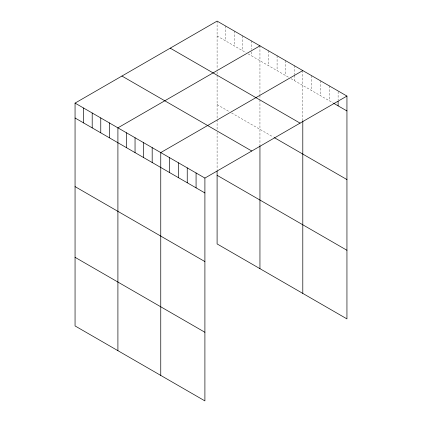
<?xml version="1.0" encoding="UTF-8"?>
<svg xmlns="http://www.w3.org/2000/svg" width="422" height="422" viewBox="0 0 422 422"><rect width="100%" height="100%" fill="white"/><g stroke="black" fill="none" stroke-linecap="round" stroke-linejoin="round"><path stroke-width="0.32" stroke-dasharray="2.11 1.58" d="M217.098 21.1L217.098 69.314M217.098 35.981L246.021 52.681M248.162 53.916L288.87 77.416M291.011 78.656L333.148 102.979M217.098 104.603L229.42 111.714M231.562 112.954L273.34 137.071M338.112 91.611L338.112 100.025M329.281 85.866L329.281 100.752M320.456 80.771L320.456 95.652M311.626 75.675L311.626 90.556M302.796 70.574L302.796 120.096M294.229 65.626L294.229 74.689M294.229 75.332L294.229 80.512M285.657 60.678L285.657 75.564M277.085 55.736L277.085 70.616M268.519 50.788L268.519 65.668M259.947 45.84L259.947 94.702M259.947 95.356L259.947 99.281M259.947 99.935L259.947 145.126M251.38 40.892L251.38 49.3M251.38 51.89L251.38 55.773M242.808 35.944L242.808 50.825M234.242 30.996L234.242 45.877M225.67 26.048L225.67 40.929M217.098 71.925L217.098 74.541M217.098 75.195L217.098 119.125M217.098 119.753L217.098 129.855M217.098 132.381L217.098 169.623"/><path stroke-width="0.63" d="M346.942 96.063L204.902 178.073L204.902 400.9L75.058 325.937L75.058 103.105L217.098 21.1L346.942 96.063L346.942 318.895L217.098 243.927L217.098 170.889M259.947 45.84L117.907 127.845L117.907 350.677M302.796 70.574L160.756 152.585L160.756 375.411M333.697 103.3L346.942 110.944M170.224 48.161L300.068 123.124M274.411 137.693L346.942 179.566M121.932 76.044L251.776 151.007M217.098 175.304L346.942 250.272M75.058 103.105L204.902 178.073M75.058 117.991L204.902 192.954M75.058 186.614L204.902 261.577M75.058 257.315L204.902 332.278M338.112 101.317L338.112 105.848M302.796 120.75L302.796 293.406M259.947 145.754L259.947 268.666M196.072 172.973L196.072 187.853M187.241 167.877L187.241 182.758M178.411 162.781L178.411 177.662M169.581 157.68L169.581 172.561M152.184 147.637L152.184 162.517M143.612 142.689L143.612 157.57M135.045 137.741L135.045 152.622M126.473 132.793L126.473 147.674M109.335 122.897L109.335 137.778M100.768 117.949L100.768 132.83M92.196 113.001L92.196 127.887M83.625 108.053L83.625 122.939"/></g></svg>
